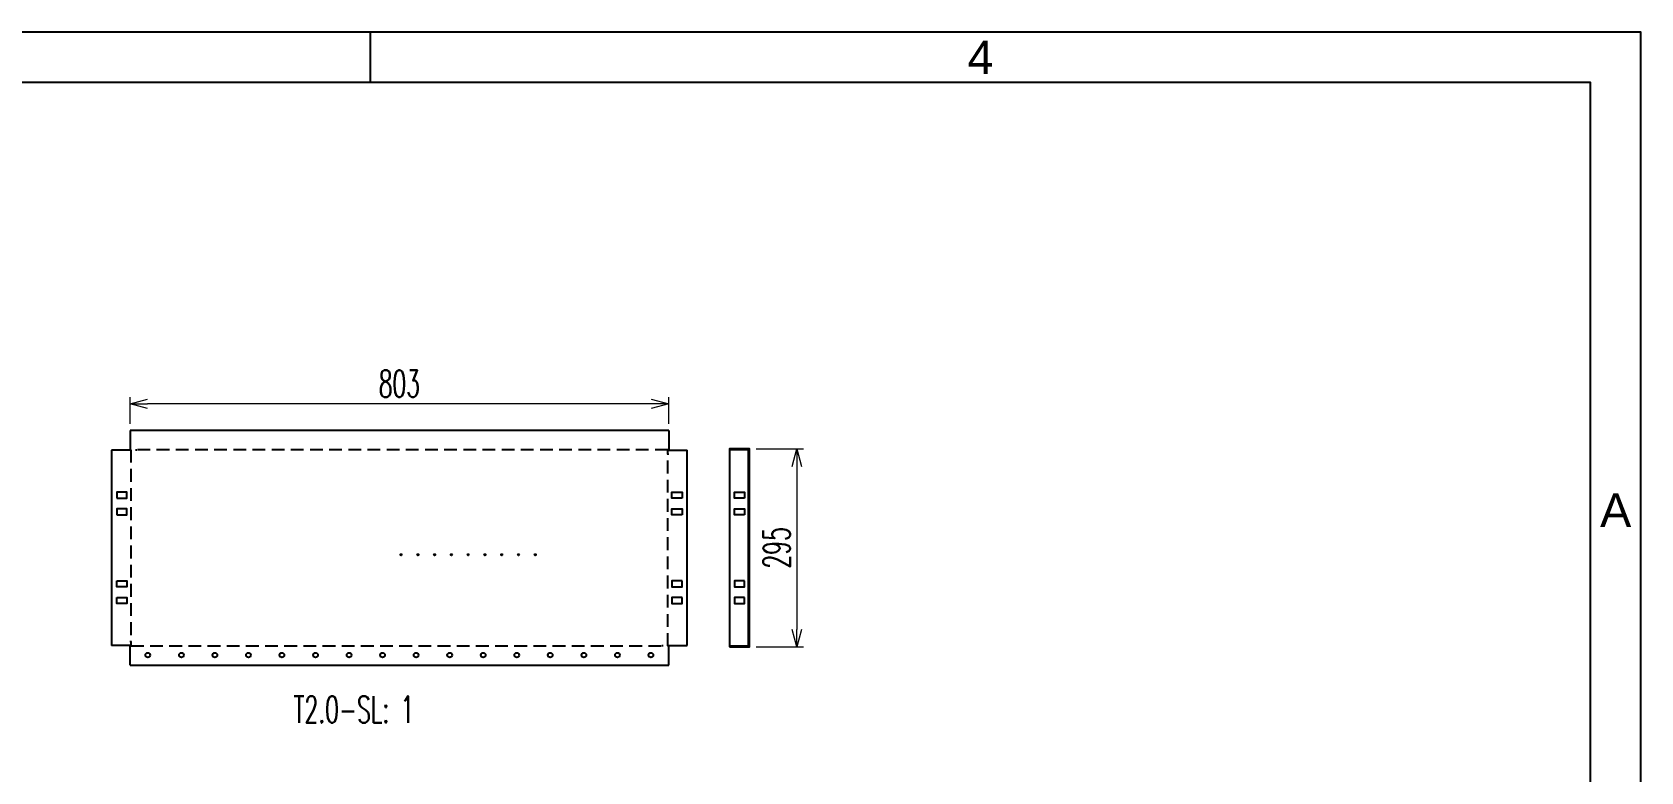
# Model space of a CAD drawing. Header units: millimetres. Extents: x 173893 to 258446, y -176540 to -123824.
# Drawn here: x 250448 to 252846, y -139435 to -138333 of the extents above; entities that cross this region are included whole.
import ezdxf
from ezdxf.enums import TextEntityAlignment as Align

# ---------------------------------------------------------------- set-up
doc = ezdxf.new("R2010")
doc.units = ezdxf.units.MM
doc.header["$LTSCALE"] = 3
doc.linetypes.add('HIDDEN', pattern=[9.525, 6.35, -3.175])
doc.layers.add('@.DIM', color=8, linetype='Continuous', transparency=0.2)
for name, color, linetype in [('@.HIDDEN', 8, 'HIDDEN'), ('@.TEXT', 7, 'Continuous'), ('@.VISIBLE', 7, 'Continuous')]:
    doc.layers.add(name, color=color, linetype=linetype)
doc.styles.add('Ann_w01', font='romans.shx', dxfattribs={"width": 0.6, "bigfont": 'chineset.shx'})
doc.styles.add('Arial', font='arial.ttf')
doc.dimstyles.new('Dim 01_SC20', dxfattribs={"dimscale": 20, "dimtxt": 2, "dimasz": 1.3, "dimexe": 0.5, "dimexo": 0.5, "dimgap": 0.5, "dimtad": 1, "dimdec": 1, "dimzin": 12, "dimdsep": 46, "dimtxsty": 'Ann_w01', "dimblk": 'OPEN30', "dimcen": 1.5, "dimclrd": 6, "dimclre": 6, "dimclrt": 3, "dimadec": 1, "dimazin": 3, "dimtm": 1e-09, "dimtfac": 1, "dimtdec": 1, "dimtix": 1, "dimtmove": 0, "dimatfit": 3, "dimldrblk": 'OPEN30', "dimfxl": 1, "dimtolj": 1, "dimlwd": 0, "dimlwe": 0, "dimarcsym": 0})

# ---------------------------------------------------------------- blocks, each defined once
blk = doc.blocks.new('KHUNG BAN VE (Made by Tung)')
at = {"layer": '@.VISIBLE', "color": 8}
blk.add_line((221.25, 207), (221.25, 210), dxfattribs=at)
for points in [[(0, 0), (297, 0), (297, 210), (0, 210)], [(3, 3), (294, 3), (294, 207), (3, 207)]]:
    blk.add_lwpolyline(points, close=True, dxfattribs=at)
at = {"layer": '@.TEXT', "color": 1, "style": 'Arial'}
for s, p in [('4', (257.625, 208.5)), ('A', (295.5, 181.5))]:
    blk.add_text(s, height=2, dxfattribs=at).set_placement(p, align=Align.MIDDLE_CENTER)
for tag, height, p in [('DESIGNER_NAME', 2, (38, 15.5)), ('PROJECT_CODE', 2, (258.5, 15.5)), ('SCALE', 2, (289, 15.5)), ('APPROVED_NAME', 2, (38, 10.5)), ('CUSTOMER_NAME', 2, (258.5, 10.5)), ('PAGE', 2, (289, 10.5)), ('DRAWING_NAME', 4, (173, 8)), ('TOTAL', 2, (289, 5.5))]:
    blk.add_attdef(tag, text='', height=height, dxfattribs=at).set_placement(p, align=Align.MIDDLE_CENTER)
blk = doc.blocks.new('_Open30')
at = {"color": 0, "linetype": 'ByBlock', "lineweight": -2}
for p, q in [((-1, 0.268), (0, 0)), ((0, 0), (-1, -0.268)), ((0, 0), (-1, 0))]:
    blk.add_line(p, q, dxfattribs=at)
blk = doc.blocks.new('*D609')
at = {"layer": '@.DIM', "color": 6, "lineweight": 0, "transparency": 16777216}
for p, q in [((251527.3, -138954.2), (251597.7, -138954.2)), ((251587.7, -138980.2), (251587.7, -139223.2)), ((251527.3, -139249.2), (251597.7, -139249.2))]:
    blk.add_line(p, q, dxfattribs=at)
at = {"layer": 'Defpoints', "color": 0, "transparency": 16777216}
for p in [(251517.3, -138954.2), (251517.3, -139249.2), (251587.7, -139249.2)]:
    blk.add_point(p, dxfattribs=at)
at = {"layer": '@.DIM', "color": 6, "lineweight": 0, "transparency": 16777216, "xscale": 26, "yscale": 26, "zscale": 26}
for p, rotation in [((251587.7, -138954.2), 90), ((251587.7, -139249.2), 270)]:
    blk.add_blockref('_Open30', p, dxfattribs=dict(at, rotation=rotation))
at = {"layer": '@.DIM', "color": 3, "transparency": 16777216, "insert": (251557.7, -139101.7), "char_height": 40, "attachment_point": 5, "rotation": 90, "style": 'Ann_w01'}
blk.add_mtext('\\A1;295', dxfattribs=at)
blk = doc.blocks.new('*D610')
at = {"layer": '@.DIM', "color": 6, "lineweight": 0, "transparency": 16777216}
for p, q in [((250593.7, -138916.8), (250593.7, -138877)), ((251370.7, -138887), (250619.7, -138887)), ((251396.7, -138916.8), (251396.7, -138877))]:
    blk.add_line(p, q, dxfattribs=at)
at = {"layer": 'Defpoints', "color": 0, "transparency": 16777216}
for p in [(250593.7, -138887), (250593.7, -138926.8), (251396.7, -138926.8)]:
    blk.add_point(p, dxfattribs=at)
at = {"layer": '@.DIM', "color": 6, "lineweight": 0, "transparency": 16777216, "xscale": 26, "yscale": 26, "zscale": 26, "rotation": 180}
blk.add_blockref('_Open30', (250593.7, -138887), dxfattribs=at)
at = {"layer": '@.DIM', "color": 6, "lineweight": 0, "transparency": 16777216, "xscale": 26, "yscale": 26, "zscale": 26}
blk.add_blockref('_Open30', (251396.7, -138887), dxfattribs=at)
at = {"layer": '@.DIM', "color": 3, "transparency": 16777216, "insert": (250995.2, -138857), "char_height": 40, "attachment_point": 5, "style": 'Ann_w01'}
blk.add_mtext('\\A1;803', dxfattribs=at)

msp = doc.modelspace()

# ---------------------------------------------------------------- linework, layer by layer
for centre in [(250997.79, -139111.98), (251022.79, -139111.98), (251047.79, -139111.98), (251072.79, -139111.98), (251097.79, -139111.98), (251122.79, -139111.98), (251147.79, -139111.98), (251172.79, -139111.98), (251197.79, -139111.98)]:
    msp.add_circle(centre, 1)
at = {"layer": '@.HIDDEN'}
msp.add_lwpolyline([(250595.01, -139247.88), (251395.41, -139247.88), (251395.41, -138955.48), (250595.01, -138955.48)], close=True, dxfattribs=at)
at = {"layer": '@.VISIBLE'}
for p, q in [((250595.01, -138955.98), (250593.71, -138955.98)), ((250595.01, -138961.05), (250595.01, -138963.05)), ((250601.97, -138955.48), (250603.97, -138955.48)), ((251388.45, -138955.48), (251386.45, -138955.48)), ((251395.41, -138955.98), (251396.71, -138955.98)), ((251395.41, -138961.05), (251395.41, -138963.05)), ((250595.01, -139247.38), (250593.71, -139247.38)), ((250595.01, -139242.31), (250595.01, -139240.31)), ((250601.97, -139247.88), (250603.97, -139247.88)), ((251388.45, -139247.88), (251386.45, -139247.88)), ((251395.41, -139242.31), (251395.41, -139240.31)), ((251395.41, -139247.38), (251396.71, -139247.38))]:
    msp.add_line(p, q, dxfattribs=at)
for points in [[(250593.71, -138926.78), (250593.71, -138955.98), (250566.31, -138955.98)], [(251396.71, -138926.78), (250593.71, -138926.78)], [(251396.71, -138926.78), (251396.71, -138955.98), (251424.11, -138955.98)], [(250566.31, -138955.98), (250566.31, -139247.38)], [(251424.11, -139247.38), (251424.11, -138955.98)], [(251487.33, -139247.68), (251515.83, -139247.68), (251515.83, -138955.68), (251487.33, -138955.68)], [(250593.71, -139276.58), (250593.71, -139247.38), (250566.31, -139247.38)], [(251396.71, -139276.58), (251396.71, -139247.38), (251424.11, -139247.38)], [(250593.71, -139276.58), (251396.71, -139276.58)]]:
    msp.add_lwpolyline(points, dxfattribs=at)
for points in [[(251487.33, -139249.18), (251517.33, -139249.18), (251517.33, -138954.18), (251487.33, -138954.18)], [(250573.81, -139027.68), (250588.81, -139027.68), (250588.81, -139018.68), (250573.81, -139018.68)], [(251416.61, -139027.68), (251401.61, -139027.68), (251401.61, -139018.68), (251416.61, -139018.68)], [(251509.83, -139027.68), (251494.83, -139027.68), (251494.83, -139018.68), (251509.83, -139018.68)], [(250573.81, -139052.68), (250588.81, -139052.68), (250588.81, -139043.68), (250573.81, -139043.68)], [(251416.61, -139052.68), (251401.61, -139052.68), (251401.61, -139043.68), (251416.61, -139043.68)], [(251509.83, -139052.68), (251494.83, -139052.68), (251494.83, -139043.68), (251509.83, -139043.68)], [(250573.81, -139150.68), (250588.81, -139150.68), (250588.81, -139159.68), (250573.81, -139159.68)], [(251416.61, -139150.68), (251401.61, -139150.68), (251401.61, -139159.68), (251416.61, -139159.68)], [(251509.83, -139150.68), (251494.83, -139150.68), (251494.83, -139159.68), (251509.83, -139159.68)], [(250573.81, -139175.68), (250588.81, -139175.68), (250588.81, -139184.68), (250573.81, -139184.68)], [(251416.61, -139175.68), (251401.61, -139175.68), (251401.61, -139184.68), (251416.61, -139184.68)], [(251509.83, -139175.68), (251494.83, -139175.68), (251494.83, -139184.68), (251509.83, -139184.68)]]:
    msp.add_lwpolyline(points, close=True, dxfattribs=at)
for centre in [(250620.21, -139261.58), (250670.21, -139261.58), (250720.21, -139261.58), (250770.21, -139261.58), (250820.21, -139261.58), (250870.21, -139261.58), (250920.21, -139261.58), (250970.21, -139261.58), (251020.21, -139261.58), (251070.21, -139261.58), (251120.21, -139261.58), (251170.21, -139261.58), (251220.21, -139261.58), (251270.21, -139261.58), (251320.21, -139261.58), (251370.21, -139261.58)]:
    msp.add_circle(centre, 3.5, dxfattribs=at)

# ---------------------------------------------------------------- block references
at = {"layer": '@.VISIBLE', "xscale": 25, "yscale": 25, "zscale": 25}
msp.add_blockref('KHUNG BAN VE (Made by Tung)', (245420.85, -143583.06), dxfattribs=at)

# ---------------------------------------------------------------- texts
at = {"layer": '@.VISIBLE', "color": 1, "style": 'Ann_w01', "width": 0.6}
msp.add_text('T2.0-SL: 1', height=40, dxfattribs=at).set_placement((250927.39, -139342.52), align=Align.MIDDLE_CENTER)

# ---------------------------------------------------------------- dimensions: what is measured, and where the dimension line sits
at = {"layer": '@.DIM'}
dim = msp.add_linear_dim(base=(250593.71, -138886.98), p1=(251396.71, -138926.78), p2=(250593.71, -138926.78), dimstyle='Dim 01_SC20', dxfattribs=at)
dim.commit()
dim.dimension.update_dxf_attribs({"geometry": '*D610', "text_midpoint": (250995.21, -138856.98)})
dim = msp.add_linear_dim(base=(251587.7, -139249.18), p1=(251517.33, -138954.18), p2=(251517.33, -139249.18), angle=90, dimstyle='Dim 01_SC20', dxfattribs=at)
dim.commit()
dim.dimension.update_dxf_attribs({"geometry": '*D609', "text_midpoint": (251557.7, -139101.68)})

doc.saveas('drawing.dxf')
